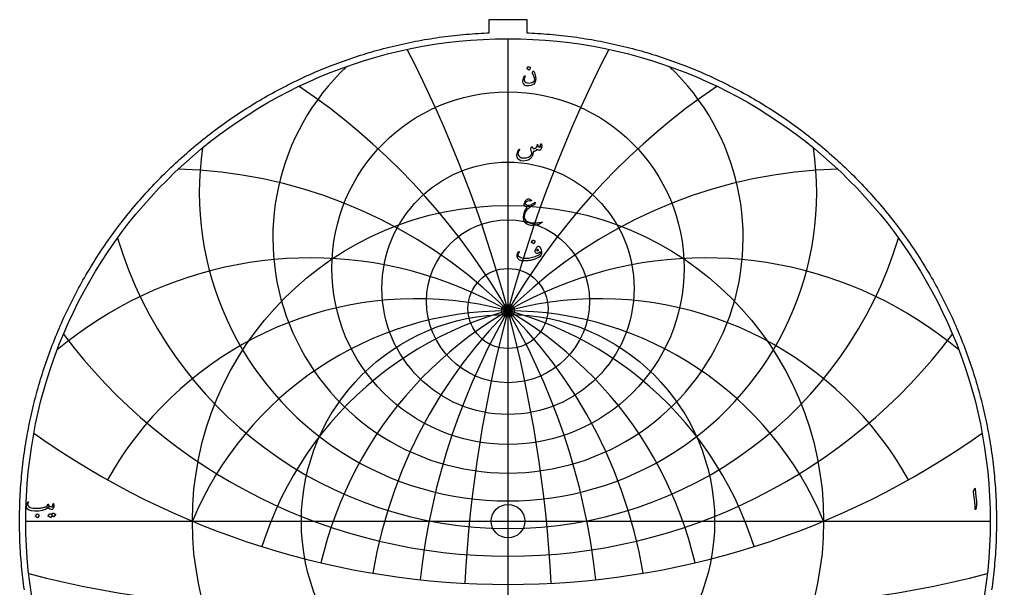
# Model space of a CAD drawing. Header units: millimetres. Extents: x -40.9 to 40.9, y -40.9 to 41.9.
# Drawn here: x -40.9 to 40.9, y -5.6 to 41.9 of the extents above; entities that cross this region are included whole.
import ezdxf

# ---------------------------------------------------------------- set-up
doc = ezdxf.new("R2010")
doc.units = ezdxf.units.MM
for name, color, linetype in [('CUT_INNER', 6, 'Continuous'), ('CUT_OUTER', 1, 'Continuous'), ('ENGRAVE', 7, 'Continuous'), ('ENGRAVE_FINE', 8, 'Continuous'), ('TEXT', 5, 'Continuous')]:
    doc.layers.add(name, color=color, linetype=linetype)

msp = doc.modelspace()

# ---------------------------------------------------------------- linework, layer by layer
at = {"layer": 'CUT_INNER'}
msp.add_circle((0, 0), 1.4, dxfattribs=at)
at = {"layer": 'CUT_OUTER'}
msp.add_lwpolyline([(-40.4439, -5.7459), (-40.4784, -5.4976), (-40.5113, -5.2491), (-40.5428, -5.0005), (-40.5727, -4.7516), (-40.6011, -4.5026), (-40.628, -4.2534), (-40.6533, -4.004), (-40.6771, -3.7545), (-40.6994, -3.5048), (-40.7201, -3.255), (-40.7393, -3.0051), (-40.757, -2.7551), (-40.7731, -2.505), (-40.7877, -2.2547), (-40.8008, -2.0044), (-40.8123, -1.754), (-40.8223, -1.5036), (-40.8308, -1.2531), (-40.8377, -1.0025), (-40.8431, -0.7519), (-40.8469, -0.5013), (-40.8492, -0.2507), (-40.85, 0), (-40.8492, 0.2507), (-40.8469, 0.5013), (-40.8431, 0.7519), (-40.8377, 1.0025), (-40.8308, 1.2531), (-40.8223, 1.5036), (-40.8123, 1.754), (-40.8008, 2.0044), (-40.7877, 2.2547), (-40.7731, 2.505), (-40.757, 2.7551), (-40.7393, 3.0051), (-40.7201, 3.255), (-40.6994, 3.5048), (-40.6771, 3.7545), (-40.6533, 4.004), (-40.628, 4.2534), (-40.6011, 4.5026), (-40.5727, 4.7516), (-40.5428, 5.0005), (-40.5113, 5.2491), (-40.4784, 5.4976), (-40.4439, 5.7459), (-40.4079, 5.9939), (-40.3703, 6.2418), (-40.3313, 6.4894), (-40.2907, 6.7367), (-40.2486, 6.9838), (-40.205, 7.2306), (-40.1599, 7.4772), (-40.1132, 7.7235), (-40.0651, 7.9694), (-40.0154, 8.2151), (-39.9643, 8.4605), (-39.9116, 8.7056), (-39.8574, 8.9503), (-39.8018, 9.1947), (-39.7446, 9.4387), (-39.6859, 9.6824), (-39.6258, 9.9257), (-39.5641, 10.1687), (-39.501, 10.4113), (-39.4364, 10.6534), (-39.3703, 10.8952), (-39.3027, 11.1366), (-39.2336, 11.3775), (-39.163, 11.618), (-39.091, 11.8581), (-39.0175, 12.0978), (-38.9426, 12.3369), (-38.8661, 12.5757), (-38.7882, 12.8139), (-38.7089, 13.0517), (-38.6281, 13.2889), (-38.5458, 13.5257), (-38.4621, 13.762), (-38.3769, 13.9977), (-38.2903, 14.2329), (-38.2022, 14.4676), (-38.1128, 14.7017), (-38.0218, 14.9353), (-37.9295, 15.1683), (-37.8357, 15.4008), (-37.7405, 15.6326), (-37.6438, 15.8639), (-37.5458, 16.0946), (-37.4463, 16.3246), (-37.3455, 16.5541), (-37.2432, 16.7829), (-37.1395, 17.0111), (-37.0344, 17.2387), (-36.928, 17.4656), (-36.8201, 17.6919), (-36.7109, 17.9175), (-36.6002, 18.1424), (-36.4882, 18.3666), (-36.3748, 18.5902), (-36.2601, 18.813), (-36.144, 19.0351), (-36.0265, 19.2566), (-35.9076, 19.4772), (-35.7875, 19.6972), (-35.6659, 19.9164), (-35.5431, 20.1349), (-35.4188, 20.3526), (-35.2933, 20.5695), (-35.1664, 20.7857), (-35.0382, 21.0011), (-34.9087, 21.2157), (-34.7779, 21.4295), (-34.6457, 21.6425), (-34.5123, 21.8547), (-34.3775, 22.066), (-34.2415, 22.2765), (-34.1041, 22.4862), (-33.9655, 22.695), (-33.8256, 22.903), (-33.6845, 23.1101), (-33.542, 23.3164), (-33.3983, 23.5218), (-33.2534, 23.7263), (-33.1072, 23.9298), (-32.9597, 24.1325), (-32.811, 24.3343), (-32.6611, 24.5352), (-32.5099, 24.7351), (-32.3576, 24.9341), (-32.204, 25.1322), (-32.0491, 25.3293), (-31.8931, 25.5255), (-31.7359, 25.7207), (-31.5775, 25.915), (-31.4179, 26.1082), (-31.2571, 26.3005), (-31.0951, 26.4918), (-30.932, 26.6821), (-30.7677, 26.8714), (-30.6022, 27.0597), (-30.4356, 27.2469), (-30.2679, 27.4332), (-30.099, 27.6184), (-29.9289, 27.8026), (-29.7578, 27.9857), (-29.5855, 28.1677), (-29.4121, 28.3487), (-29.2376, 28.5287), (-29.062, 28.7075), (-28.8853, 28.8853), (-28.7075, 29.062), (-28.5287, 29.2376), (-28.3487, 29.4121), (-28.1677, 29.5855), (-27.9857, 29.7578), (-27.8026, 29.9289), (-27.6184, 30.099), (-27.4332, 30.2679), (-27.2469, 30.4356), (-27.0597, 30.6022), (-26.8714, 30.7677), (-26.6821, 30.932), (-26.4918, 31.0951), (-26.3005, 31.2571), (-26.1082, 31.4179), (-25.915, 31.5775), (-25.7207, 31.7359), (-25.5255, 31.8931), (-25.3293, 32.0491), (-25.1322, 32.204), (-24.9341, 32.3576), (-24.7351, 32.5099), (-24.5352, 32.6611), (-24.3343, 32.811), (-24.1325, 32.9597), (-23.9298, 33.1072), (-23.7263, 33.2534), (-23.5218, 33.3983), (-23.3164, 33.542), (-23.1101, 33.6845), (-22.903, 33.8256), (-22.695, 33.9655), (-22.4862, 34.1041), (-22.2765, 34.2415), (-22.066, 34.3775), (-21.8547, 34.5123), (-21.6425, 34.6457), (-21.4295, 34.7779), (-21.2157, 34.9087), (-21.0011, 35.0382), (-20.7857, 35.1664), (-20.5695, 35.2933), (-20.3526, 35.4188), (-20.1349, 35.5431), (-19.9164, 35.6659), (-19.6972, 35.7875), (-19.4772, 35.9076), (-19.2566, 36.0265), (-19.0351, 36.144), (-18.813, 36.2601), (-18.5902, 36.3748), (-18.3666, 36.4882), (-18.1424, 36.6002), (-17.9175, 36.7109), (-17.6919, 36.8201), (-17.4656, 36.928), (-17.2387, 37.0344), (-17.0111, 37.1395), (-16.7829, 37.2432), (-16.5541, 37.3455), (-16.3246, 37.4463), (-16.0946, 37.5458), (-15.8639, 37.6438), (-15.6326, 37.7405), (-15.4008, 37.8357), (-15.1683, 37.9295), (-14.9353, 38.0218), (-14.7017, 38.1128), (-14.4676, 38.2022), (-14.2329, 38.2903), (-13.9977, 38.3769), (-13.762, 38.4621), (-13.5257, 38.5458), (-13.2889, 38.6281), (-13.0517, 38.7089), (-12.8139, 38.7882), (-12.5757, 38.8661), (-12.3369, 38.9426), (-12.0978, 39.0175), (-11.8581, 39.091), (-11.618, 39.163), (-11.3775, 39.2336), (-11.1366, 39.3027), (-10.8952, 39.3703), (-10.6534, 39.4364), (-10.4113, 39.501), (-10.1687, 39.5641), (-9.9257, 39.6258), (-9.6824, 39.6859), (-9.4387, 39.7446), (-9.1947, 39.8018), (-8.9503, 39.8574), (-8.7056, 39.9116), (-8.4605, 39.9643), (-8.2151, 40.0154), (-7.9694, 40.0651), (-7.7235, 40.1132), (-7.4772, 40.1599), (-7.2306, 40.205), (-6.9838, 40.2486), (-6.7367, 40.2907), (-6.4894, 40.3313), (-6.2418, 40.3703), (-5.9939, 40.4079), (-5.7459, 40.4439), (-5.4976, 40.4784), (-5.2491, 40.5113), (-5.0005, 40.5428), (-4.7516, 40.5727), (-4.5026, 40.6011), (-4.2534, 40.628), (-4.004, 40.6533), (-3.7545, 40.6771), (-3.5048, 40.6994), (-3.255, 40.7201), (-3.0051, 40.7393), (-2.7551, 40.757), (-2.505, 40.7731), (-2.2547, 40.7877), (-2.0044, 40.8008), (-1.754, 40.8123), (-1.575, 40.8195), (-1.575, 41.93), (1.575, 41.93), (1.575, 40.8195), (1.754, 40.8123), (2.0044, 40.8008), (2.2547, 40.7877), (2.505, 40.7731), (2.7551, 40.757), (3.0051, 40.7393), (3.255, 40.7201), (3.5048, 40.6994), (3.7545, 40.6771), (4.004, 40.6533), (4.2534, 40.628), (4.5026, 40.6011), (4.7516, 40.5727), (5.0005, 40.5428), (5.2491, 40.5113), (5.4976, 40.4784), (5.7459, 40.4439), (5.9939, 40.4079), (6.2418, 40.3703), (6.4894, 40.3313), (6.7367, 40.2907), (6.9838, 40.2486), (7.2306, 40.205), (7.4772, 40.1599), (7.7235, 40.1132), (7.9694, 40.0651), (8.2151, 40.0154), (8.4605, 39.9643), (8.7056, 39.9116), (8.9503, 39.8574), (9.1947, 39.8018), (9.4387, 39.7446), (9.6824, 39.6859), (9.9257, 39.6258), (10.1687, 39.5641), (10.4113, 39.501), (10.6534, 39.4364), (10.8952, 39.3703), (11.1366, 39.3027), (11.3775, 39.2336), (11.618, 39.163), (11.8581, 39.091), (12.0978, 39.0175), (12.3369, 38.9426), (12.5757, 38.8661), (12.8139, 38.7882), (13.0517, 38.7089), (13.2889, 38.6281), (13.5257, 38.5458), (13.762, 38.4621), (13.9977, 38.3769), (14.2329, 38.2903), (14.4676, 38.2022), (14.7017, 38.1128), (14.9353, 38.0218), (15.1683, 37.9295), (15.4008, 37.8357), (15.6326, 37.7405), (15.8639, 37.6438), (16.0946, 37.5458), (16.3246, 37.4463), (16.5541, 37.3455), (16.7829, 37.2432), (17.0111, 37.1395), (17.2387, 37.0344), (17.4656, 36.928), (17.6919, 36.8201), (17.9175, 36.7109), (18.1424, 36.6002), (18.3666, 36.4882), (18.5902, 36.3748), (18.813, 36.2601), (19.0351, 36.144), (19.2566, 36.0265), (19.4772, 35.9076), (19.6972, 35.7875), (19.9164, 35.6659), (20.1349, 35.5431), (20.3526, 35.4188), (20.5695, 35.2933), (20.7857, 35.1664), (21.0011, 35.0382), (21.2157, 34.9087), (21.4295, 34.7779), (21.6425, 34.6457), (21.8547, 34.5123), (22.066, 34.3775), (22.2765, 34.2415), (22.4862, 34.1041), (22.695, 33.9655), (22.903, 33.8256), (23.1101, 33.6845), (23.3164, 33.542), (23.5218, 33.3983), (23.7263, 33.2534), (23.9298, 33.1072), (24.1325, 32.9597), (24.3343, 32.811), (24.5352, 32.6611), (24.7351, 32.5099), (24.9341, 32.3576), (25.1322, 32.204), (25.3293, 32.0491), (25.5255, 31.8931), (25.7207, 31.7359), (25.915, 31.5775), (26.1082, 31.4179), (26.3005, 31.2571), (26.4918, 31.0951), (26.6821, 30.932), (26.8714, 30.7677), (27.0597, 30.6022), (27.2469, 30.4356), (27.4332, 30.2679), (27.6184, 30.099), (27.8026, 29.9289), (27.9857, 29.7578), (28.1677, 29.5855), (28.3487, 29.4121), (28.5287, 29.2376), (28.7075, 29.062), (28.8853, 28.8853), (29.062, 28.7075), (29.2376, 28.5287), (29.4121, 28.3487), (29.5855, 28.1677), (29.7578, 27.9857), (29.9289, 27.8026), (30.099, 27.6184), (30.2679, 27.4332), (30.4356, 27.2469), (30.6022, 27.0597), (30.7677, 26.8714), (30.932, 26.6821), (31.0951, 26.4918), (31.2571, 26.3005), (31.4179, 26.1082), (31.5775, 25.915), (31.7359, 25.7207), (31.8931, 25.5255), (32.0491, 25.3293), (32.204, 25.1322), (32.3576, 24.9341), (32.5099, 24.7351), (32.6611, 24.5352), (32.811, 24.3343), (32.9597, 24.1325), (33.1072, 23.9298), (33.2534, 23.7263), (33.3983, 23.5218), (33.542, 23.3164), (33.6845, 23.1101), (33.8256, 22.903), (33.9655, 22.695), (34.1041, 22.4862), (34.2415, 22.2765), (34.3775, 22.066), (34.5123, 21.8547), (34.6457, 21.6425), (34.7779, 21.4295), (34.9087, 21.2157), (35.0382, 21.0011), (35.1664, 20.7857), (35.2933, 20.5695), (35.4188, 20.3526), (35.5431, 20.1349), (35.6659, 19.9164), (35.7875, 19.6972), (35.9076, 19.4772), (36.0265, 19.2566), (36.144, 19.0351), (36.2601, 18.813), (36.3748, 18.5902), (36.4882, 18.3666), (36.6002, 18.1424), (36.7109, 17.9175), (36.8201, 17.6919), (36.928, 17.4656), (37.0344, 17.2387), (37.1395, 17.0111), (37.2432, 16.7829), (37.3455, 16.5541), (37.4463, 16.3246), (37.5458, 16.0946), (37.6438, 15.8639), (37.7405, 15.6326), (37.8357, 15.4008), (37.9295, 15.1683), (38.0218, 14.9353), (38.1128, 14.7017), (38.2022, 14.4676), (38.2903, 14.2329), (38.3769, 13.9977), (38.4621, 13.762), (38.5458, 13.5257), (38.6281, 13.2889), (38.7089, 13.0517), (38.7882, 12.8139), (38.8661, 12.5757), (38.9426, 12.3369), (39.0175, 12.0978), (39.091, 11.8581), (39.163, 11.618), (39.2336, 11.3775), (39.3027, 11.1366), (39.3703, 10.8952), (39.4364, 10.6534), (39.501, 10.4113), (39.5641, 10.1687), (39.6258, 9.9257), (39.6859, 9.6824), (39.7446, 9.4387), (39.8018, 9.1947), (39.8574, 8.9503), (39.9116, 8.7056), (39.9643, 8.4605), (40.0154, 8.2151), (40.0651, 7.9694), (40.1132, 7.7235), (40.1599, 7.4772), (40.205, 7.2306), (40.2486, 6.9838), (40.2907, 6.7367), (40.3313, 6.4894), (40.3703, 6.2418), (40.4079, 5.9939), (40.4439, 5.7459), (40.4784, 5.4976), (40.5113, 5.2491), (40.5428, 5.0005), (40.5727, 4.7516), (40.6011, 4.5026), (40.628, 4.2534), (40.6533, 4.004), (40.6771, 3.7545), (40.6994, 3.5048), (40.7201, 3.255), (40.7393, 3.0051), (40.757, 2.7551), (40.7731, 2.505), (40.7877, 2.2547), (40.8008, 2.0044), (40.8123, 1.754), (40.8223, 1.5036), (40.8308, 1.2531), (40.8377, 1.0025), (40.8431, 0.7519), (40.8469, 0.5013), (40.8492, 0.2507), (40.85, 0), (40.8492, -0.2507), (40.8469, -0.5013), (40.8431, -0.7519), (40.8377, -1.0025), (40.8308, -1.2531), (40.8223, -1.5036), (40.8123, -1.754), (40.8008, -2.0044), (40.7877, -2.2547), (40.7731, -2.505), (40.757, -2.7551), (40.7393, -3.0051), (40.7201, -3.255), (40.6994, -3.5048), (40.6771, -3.7545), (40.6533, -4.004), (40.628, -4.2534), (40.6011, -4.5026), (40.5727, -4.7516), (40.5428, -5.0005), (40.5113, -5.2491), (40.4784, -5.4976), (40.4439, -5.7459)], dxfattribs=at)
at = {"layer": 'ENGRAVE'}
for points in [[(0, -40.325), (0, 40.325)], [(-40.325, 0), (40.325, 0)]]:
    msp.add_lwpolyline(points, dxfattribs=at)
for centre, radius in [((0, 0), 40.325), ((0, 21.1545), 14.736), ((0, 19.4643), 10.5468), ((0, 0), 26.3963), ((0, 18.3822), 6.8133), ((0, 17.7769), 3.3453), ((0, 17.582), 0.54), ((0, 0), 17.2788)]:
    msp.add_circle(centre, radius, dxfattribs=at)
for centre, radius, start, end in [((0, 23.6905), 19.667, 133.308274, 46.691726), ((0, 27.5112), 25.8196, 171.801476, 8.198524), ((0, 33.4862), 34.1006, 196.747137, 343.252863), ((0, -11.0238), 28.6058, 22.666667, 157.333333), ((0, -11.0238), 28.6058, 22.666667, 157.333333), ((0, 43.572), 46.5018, 216.93035, 323.06965), ((0, 63.2057), 68.4962, 234.630118, 305.369882), ((-19.597, 73.1369), 80.1861, 255.195978, 272.703358), ((19.597, 73.1369), 80.1861, 267.296642, 284.804022)]:
    msp.add_arc(centre, radius, start, end, dxfattribs=at)
at = {"layer": 'ENGRAVE_FINE'}
for centre, radius, start, end in [((-106.7581, -11.0238), 110.5242, 3.02296, 27.164204), ((-106.7581, -11.0238), 110.5242, 3.02296, 27.164204), ((106.7581, -11.0238), 110.5242, 152.835796, 176.97704), ((106.7581, -11.0238), 110.5242, 152.835796, 176.97704), ((-49.5466, -11.0238), 57.2115, 6.14808, 55.892342), ((-49.5466, -11.0238), 57.2115, 6.14808, 55.892342), ((49.5466, -11.0238), 57.2115, 124.107658, 173.85192), ((49.5466, -11.0238), 57.2115, 124.107658, 173.85192), ((-28.6058, -11.0238), 40.4546, 9.491473, 88.548033), ((-28.6058, -11.0238), 40.4546, 9.491473, 88.548033), ((28.6058, -11.0238), 40.4546, 91.451967, 170.508527), ((28.6058, -11.0238), 40.4546, 91.451967, 170.508527), ((-16.5155, -11.0238), 33.0311, 13.201285, 129.882553), ((-16.5155, -11.0238), 33.0311, 13.201285, 129.882553), ((16.5155, -11.0238), 33.0311, 50.117447, 166.798715), ((16.5155, -11.0238), 33.0311, 50.117447, 166.798715), ((-7.6649, -11.0238), 29.6149, 17.48619, 150.722944), ((-7.6649, -11.0238), 29.6149, 17.48619, 150.722944), ((7.6649, -11.0238), 29.6149, 29.277056, 162.51381), ((7.6649, -11.0238), 29.6149, 29.277056, 162.51381)]:
    msp.add_arc(centre, radius, start, end, dxfattribs=at)
at = {"layer": 'TEXT'}
for points in [[(2.1461, 37.6357), (2.1661, 37.5953), (2.1856, 37.5531), (2.2044, 37.5091), (2.2227, 37.4633), (2.2401, 37.4154), (2.2562, 37.3651), (2.2712, 37.3124), (2.285, 37.2573), (2.2968, 37.2024), (2.3059, 37.148), (2.3124, 37.094), (2.3161, 37.0405), (2.3172, 36.9873), (2.3155, 36.9342), (2.3112, 36.8813), (2.3041, 36.8286), (2.2925, 36.7732), (2.2766, 36.722), (2.2565, 36.675), (2.2323, 36.6322), (2.1498, 36.5347), (2.0413, 36.4603), (1.9067, 36.409), (1.7461, 36.3807), (1.6299, 36.3778), (1.5281, 36.3932), (1.4407, 36.4269), (1.3676, 36.4789), (1.3127, 36.5456), (1.2748, 36.6238), (1.254, 36.7133), (1.2503, 36.8142), (1.2639, 36.9211), (1.2928, 37.0238), (1.3369, 37.1223), (1.3964, 37.2166), (1.4058, 37.2273), (1.4149, 37.2333), (1.4238, 37.2345), (1.4323, 37.2309), (1.4402, 37.2235), (1.4425, 37.213), (1.439, 37.1995), (1.4299, 37.183), (1.3706, 37.0643), (1.3413, 36.9573), (1.3419, 36.8619), (1.3724, 36.7783), (1.4283, 36.7112), (1.5072, 36.6633), (1.6091, 36.6345), (1.7341, 36.625), (1.8851, 36.6398), (2.0197, 36.6795), (2.1378, 36.744), (2.2395, 36.8333), (2.2416, 36.8365), (2.2431, 36.8411), (2.244, 36.8473), (2.2443, 36.8549), (2.2408, 36.9149), (2.2281, 36.9848), (2.2061, 37.0646), (2.1748, 37.1543), (2.1571, 37.1994), (2.1401, 37.2414), (2.1236, 37.2803), (2.1077, 37.316), (2.0923, 37.3484), (2.0772, 37.3773), (2.0624, 37.4029), (2.0479, 37.425), (2.041, 37.4365), (2.0371, 37.4471), (2.0362, 37.4568), (2.0383, 37.4657), (2.1101, 37.6429), (2.1169, 37.6532), (2.1251, 37.6555), (2.1348, 37.6496), (2.1461, 37.6357)], [(1.703, 37.995), (1.706, 37.998), (1.7101, 37.9998), (1.7155, 38.0004), (1.7221, 37.9998), (1.7687, 37.9809), (1.8125, 37.9579), (1.8537, 37.9306), (1.8922, 37.8992), (1.8959, 37.8944), (1.8976, 37.8896), (1.8971, 37.8848), (1.8946, 37.88), (1.782, 37.698), (1.7778, 37.6937), (1.7724, 37.6926), (1.7658, 37.6949), (1.758, 37.7004), (1.7513, 37.7052), (1.7407, 37.7124), (1.7262, 37.722), (1.7077, 37.7339), (1.6851, 37.7483), (1.6581, 37.7651), (1.6265, 37.7842), (1.5904, 37.8058), (1.5856, 37.8094), (1.5832, 37.813), (1.5832, 37.8166), (1.5856, 37.8202)], [(2.7329, 31.524), (2.7371, 31.5345), (2.7425, 31.542), (2.749, 31.5465), (2.7568, 31.548), (2.7669, 31.5468), (2.7754, 31.5432), (2.7824, 31.5372), (2.788, 31.5288), (2.8016, 31.4989), (2.8113, 31.4617), (2.8172, 31.4174), (2.8191, 31.3659), (2.8139, 31.2818), (2.7981, 31.2019), (2.772, 31.1261), (2.7353, 31.0546), (2.7227, 31.0373), (2.7089, 31.024), (2.694, 31.0146), (2.6778, 31.0091), (2.6193, 31.0053), (2.5562, 31.0156), (2.4887, 31.04), (2.4167, 31.0785), (2.3561, 30.9954), (2.2844, 30.9402), (2.2016, 30.9128), (2.1077, 30.9132), (2.1047, 30.8627), (2.1003, 30.8141), (2.0945, 30.7675), (2.0874, 30.7228), (2.0789, 30.6798), (2.0691, 30.6381), (2.058, 30.5978), (2.0455, 30.5588), (2.0164, 30.4884), (1.9772, 30.4234), (1.9278, 30.3639), (1.8682, 30.3097), (1.7289, 30.2169), (1.5814, 30.1516), (1.4259, 30.1139), (1.2622, 30.1037), (1.078, 30.1287), (0.9323, 30.1941), (0.8253, 30.2999), (0.7569, 30.4462), (0.7476, 30.4989), (0.7461, 30.5612), (0.7524, 30.633), (0.7665, 30.7144), (0.7891, 30.8037), (0.8209, 30.8965), (0.8621, 30.9929), (0.9126, 31.0929), (0.9166, 31.0992), (0.9215, 31.1037), (0.9274, 31.1064), (0.9341, 31.1073), (0.9408, 31.1067), (0.9467, 31.1049), (0.9516, 31.1019), (0.9557, 31.0977), (0.9584, 31.0915), (0.9593, 31.0851), (0.9584, 31.0784), (0.9557, 31.0713), (0.8916, 30.9382), (0.8503, 30.8288), (0.8317, 30.743), (0.8359, 30.6809), (0.8964, 30.5439), (0.9916, 30.4444), (1.1215, 30.3823), (1.2862, 30.3576), (1.5164, 30.3722), (1.7113, 30.4306), (1.8709, 30.5327), (1.9952, 30.6785), (1.9947, 30.7746), (1.979, 30.8761), (1.948, 30.983), (1.9018, 31.0953), (1.8959, 31.1067), (1.8928, 31.1168), (1.8923, 31.1258), (1.8946, 31.1336), (1.9074, 31.1603), (1.9197, 31.1854), (1.9314, 31.2088), (1.9425, 31.2306), (1.953, 31.2504), (1.9628, 31.268), (1.9721, 31.2834), (1.9808, 31.2965), (1.9857, 31.302), (1.991, 31.3043), (1.9965, 31.3032), (2.0024, 31.2989), (2.0053, 31.2956), (2.0095, 31.2905), (2.0149, 31.2836), (2.0215, 31.2749), (2.029, 31.2644), (2.0371, 31.2522), (2.0458, 31.2381), (2.055, 31.2222), (2.0739, 31.1917), (2.0898, 31.1695), (2.1027, 31.1558), (2.1125, 31.1504), (2.1748, 31.1451), (2.2371, 31.1558), (2.2994, 31.1823), (2.3616, 31.2246), (2.3842, 31.2528), (2.4065, 31.2989), (2.4285, 31.3629), (2.4503, 31.445), (2.4523, 31.4528), (2.4562, 31.4593), (2.4619, 31.4647), (2.4694, 31.4689), (2.4764, 31.4716), (2.4832, 31.4725), (2.4896, 31.4716), (2.4958, 31.4689), (2.5049, 31.454), (2.5083, 31.4258), (2.5061, 31.3845), (2.4982, 31.33), (2.5465, 31.3004), (2.5982, 31.2809), (2.6531, 31.2716), (2.7113, 31.2725), (2.7106, 31.29), (2.7083, 31.3043), (2.7046, 31.3152), (2.6993, 31.3228), (2.6934, 31.33), (2.6898, 31.3372), (2.6886, 31.3444), (2.6898, 31.3516)], [(1.6551, 26.9384), (1.6926, 26.9486), (1.7335, 26.948), (1.7777, 26.9366), (1.8251, 26.9144), (1.8493, 26.9), (1.8715, 26.8854), (1.8918, 26.8706), (1.9101, 26.8558), (1.9265, 26.8409), (1.941, 26.8261), (1.9535, 26.8115), (1.964, 26.7971), (1.9711, 26.783), (1.9682, 26.7743), (1.9555, 26.771), (1.9329, 26.7731), (1.7896, 26.7827), (1.6569, 26.7516), (1.5345, 26.6797), (1.4227, 26.5671), (1.4196, 26.5598), (1.4197, 26.5522), (1.4232, 26.5442), (1.4299, 26.536), (1.5173, 26.4704), (1.6119, 26.427), (1.7137, 26.4058), (1.8227, 26.4067), (1.8423, 26.4106), (1.8676, 26.4198), (1.8986, 26.4345), (1.9353, 26.4546), (2.0021, 26.4953), (2.061, 26.5312), (2.1122, 26.5623), (2.1556, 26.5887), (2.1913, 26.6102), (2.2191, 26.627), (2.2392, 26.639), (2.2515, 26.6462), (2.269, 26.6517), (2.2784, 26.6468), (2.2797, 26.6314), (2.273, 26.6055), (2.2471, 26.5375), (2.2245, 26.4869), (2.2052, 26.4537), (2.1892, 26.4378), (2.1399, 26.4144), (2.0877, 26.3872), (2.0327, 26.3563), (1.9748, 26.3216), (1.9141, 26.2832), (1.8506, 26.2411), (1.7842, 26.1952), (1.7149, 26.1456), (1.576, 26.0224), (1.4706, 25.8779), (1.3988, 25.7122), (1.3605, 25.5252), (1.3587, 25.4234), (1.3748, 25.3288), (1.409, 25.2414), (1.461, 25.1612), (1.5911, 25.0537), (1.7826, 24.9803), (2.0354, 24.9411), (2.3497, 24.936), (2.3982, 24.939), (2.4505, 24.9432), (2.5066, 24.9486), (2.5664, 24.9552), (2.6298, 24.9631), (2.6967, 24.9726), (2.7669, 24.9835), (2.8407, 24.9959), (2.8534, 24.9973), (2.8628, 24.9965), (2.869, 24.9937), (2.8718, 24.9887), (2.86, 24.9645), (2.8125, 24.9276), (2.7294, 24.8782), (2.6107, 24.8163), (2.5386, 24.7823), (2.4754, 24.757), (2.4212, 24.7404), (2.376, 24.7324), (2.2077, 24.7199), (2.055, 24.7181), (1.9179, 24.7271), (1.7964, 24.7468), (1.567, 24.8323), (1.406, 24.969), (1.3131, 25.1568), (1.2886, 25.3959), (1.3158, 25.6469), (1.3784, 25.8683), (1.4763, 26.0601), (1.6095, 26.2222), (1.523, 26.2609), (1.4527, 26.3001), (1.3985, 26.3399), (1.3605, 26.3803), (1.3501, 26.3966), (1.3431, 26.4144), (1.3393, 26.4338), (1.3389, 26.4546), (1.3471, 26.5105), (1.3599, 26.5635), (1.3771, 26.6135), (1.3988, 26.6605), (1.4561, 26.7552), (1.5179, 26.833), (1.5842, 26.8941), (1.6551, 26.9384)], [(2.5113, 22.9729), (2.5591, 22.9763), (2.6065, 22.9579), (2.6537, 22.9177), (2.7005, 22.8555), (2.7423, 22.7747), (2.7742, 22.6783), (2.7962, 22.5663), (2.8083, 22.4388), (2.8097, 22.3925), (2.8065, 22.3496), (2.7989, 22.3099), (2.7868, 22.2735), (2.744, 22.2009), (2.6802, 22.1316), (2.5955, 22.0656), (2.4898, 22.0029), (2.4301, 21.9737), (2.3685, 21.9463), (2.305, 21.9204), (2.2395, 21.8963), (2.1719, 21.8737), (2.1021, 21.8529), (2.03, 21.8336), (1.9556, 21.816), (1.881, 21.8002), (1.808, 21.7864), (1.7367, 21.7745), (1.667, 21.7645), (1.5988, 21.7567), (1.532, 21.7511), (1.4665, 21.7477), (1.4024, 21.7466), (1.1349, 21.7683), (0.9383, 21.8382), (0.8127, 21.9563), (0.7581, 22.1226), (0.7564, 22.1612), (0.7587, 22.2052), (0.7648, 22.2546), (0.7748, 22.3094), (0.7912, 22.3696), (0.8138, 22.428), (0.8426, 22.4846), (0.8778, 22.5394), (0.8831, 22.5457), (0.8892, 22.5502), (0.8962, 22.5528), (0.9042, 22.5537), (0.9118, 22.5527), (0.9179, 22.5496), (0.9226, 22.5443), (0.9257, 22.537), (0.9272, 22.5289), (0.9269, 22.5214), (0.9248, 22.5145), (0.9209, 22.5082), (0.8563, 22.381), (0.8347, 22.2723), (0.8563, 22.1822), (0.9209, 22.1106), (1.0636, 22.0361), (1.2425, 21.9921), (1.4576, 21.9786), (1.7089, 21.9957), (1.8192, 22.0115), (1.9296, 22.0328), (2.0402, 22.0594), (2.1509, 22.0915), (2.2616, 22.1289), (2.3721, 22.1717), (2.4825, 22.2199), (2.5928, 22.2735), (2.6514, 22.3072), (2.6958, 22.3436), (2.7257, 22.3826), (2.7413, 22.4244), (2.7329, 22.4531), (2.7197, 22.4795), (2.7017, 22.5034), (2.679, 22.525), (2.6763, 22.5261), (2.673, 22.5244), (2.6691, 22.5201), (2.6646, 22.513), (2.6302, 22.4576), (2.5916, 22.416), (2.5488, 22.3882), (2.5017, 22.3741), (2.4158, 22.3729), (2.3497, 22.3981), (2.3032, 22.4496), (2.2766, 22.5274), (2.277, 22.5961), (2.3, 22.6801), (2.3453, 22.7793), (2.4131, 22.8939), (2.4345, 22.9222), (2.458, 22.9448), (2.4836, 22.9617), (2.5113, 22.9729)], [(2.0874, 23.4855), (2.0904, 23.4885), (2.0946, 23.4903), (2.1, 23.4909), (2.1065, 23.4903), (2.1531, 23.4714), (2.197, 23.4483), (2.2381, 23.4211), (2.2766, 23.3897), (2.2803, 23.3849), (2.282, 23.3801), (2.2815, 23.3753), (2.279, 23.3705), (2.1664, 23.1885), (2.1622, 23.1841), (2.1568, 23.1831), (2.1503, 23.1853), (2.1425, 23.1909), (2.1357, 23.1956), (2.1251, 23.2028), (2.1106, 23.2124), (2.0922, 23.2244), (2.0696, 23.2388), (2.0425, 23.2555), (2.0109, 23.2747), (1.9748, 23.2962), (1.97, 23.2998), (1.9676, 23.3034), (1.9676, 23.307), (1.97, 23.3106)], [(2.5377, 22.6352), (2.5465, 22.646), (2.5491, 22.6567), (2.5453, 22.6675), (2.5353, 22.6783), (2.4946, 22.7043), (2.4586, 22.7106), (2.4275, 22.6972), (2.4011, 22.6639), (2.3977, 22.6537), (2.397, 22.6448), (2.3989, 22.637), (2.4035, 22.6304), (2.4371, 22.6091), (2.4706, 22.6028), (2.5041, 22.6115), (2.5377, 22.6352)], [(39.0077, 2.6886), (39.0321, 2.7358), (39.0517, 2.7524), (39.0666, 2.7384), (39.0766, 2.6937), (39.1354, 2.0677), (39.1704, 1.6835), (39.1782, 1.3766), (39.1589, 1.147), (39.1124, 0.9947), (39.104, 0.9822), (39.0964, 0.9755), (39.0899, 0.9746), (39.0843, 0.9794), (39.0798, 0.9869), (39.0766, 0.9966), (39.0747, 1.0086), (39.0741, 1.0228), (39.0741, 1.1335), (39.069, 1.2508), (39.0588, 1.3749), (39.0434, 1.5057), (39.0401, 1.5398), (39.03, 1.6321), (39.0133, 1.7825), (38.9898, 1.9911), (38.9336, 2.4535), (38.9323, 2.4781), (38.9336, 2.5008), (38.9374, 2.5215), (38.9438, 2.5404)], [(-38.4328, 1.314), (-38.4304, 1.3128), (-38.428, 1.3115), (-38.4259, 1.3102), (-38.4239, 1.3089), (-38.4219, 1.3075), (-38.4197, 1.3057), (-38.4174, 1.3037), (-38.4149, 1.3013), (-38.3943, 1.277), (-38.3862, 1.2425), (-38.3905, 1.1978), (-38.4073, 1.1429), (-38.4228, 1.1095), (-38.4386, 1.0886), (-38.4547, 1.0801), (-38.4712, 1.0841), (-38.4795, 1.0881), (-38.4865, 1.0899), (-38.4922, 1.0894), (-38.4967, 1.0867), (-38.7062, 0.972), (-38.9566, 0.8912), (-39.2478, 0.8443), (-39.58, 0.8312), (-39.8485, 0.8542), (-40.0513, 0.9155), (-40.1883, 1.0151), (-40.2595, 1.1531), (-40.2706, 1.2182), (-40.273, 1.2834), (-40.2667, 1.3485), (-40.2519, 1.4137), (-40.2316, 1.4713), (-40.2065, 1.5242), (-40.1767, 1.5722), (-40.142, 1.6155), (-40.1355, 1.6209), (-40.1286, 1.6245), (-40.1214, 1.6261), (-40.1139, 1.6257), (-40.1069, 1.6227), (-40.1011, 1.6187), (-40.0967, 1.6138), (-40.0935, 1.6079), (-40.092, 1.6021), (-40.0928, 1.5951), (-40.0959, 1.5868), (-40.1011, 1.5772), (-40.1382, 1.5229), (-40.1625, 1.4699), (-40.174, 1.4182), (-40.1727, 1.3677), (-40.112, 1.2412), (-39.9708, 1.1505), (-39.7492, 1.0956), (-39.4471, 1.0764), (-39.3641, 1.0777), (-39.2814, 1.0816), (-39.1987, 1.0879), (-39.1162, 1.0969), (-39.0344, 1.1084), (-38.9537, 1.1224), (-38.8741, 1.139), (-38.7956, 1.1582), (-38.7195, 1.1799), (-38.657, 1.2016), (-38.6083, 1.2234), (-38.5733, 1.2451), (-38.5599, 1.2566), (-38.5475, 1.2706), (-38.5362, 1.2872), (-38.5261, 1.3064), (-38.5166, 1.3278), (-38.5072, 1.3511), (-38.4981, 1.3763), (-38.489, 1.4035), (-38.4855, 1.4118), (-38.4801, 1.4188), (-38.4727, 1.4245), (-38.4635, 1.429), (-38.4536, 1.4314), (-38.4443, 1.4309), (-38.4357, 1.4276), (-38.4277, 1.4214), (-38.4213, 1.4127), (-38.4175, 1.4022), (-38.4162, 1.3897), (-38.4175, 1.3754)], [(-38.5095, 1.1097), (-38.5373, 1.136), (-38.5516, 1.1691), (-38.5526, 1.2088), (-38.5401, 1.2553), (-38.5131, 1.297), (-38.4884, 1.3224), (-38.4659, 1.3315), (-38.4456, 1.3243), (-38.3498, 1.2609), (-38.254, 1.2163), (-38.1582, 1.1906), (-38.0624, 1.1838), (-38.059, 1.1844), (-38.0566, 1.1863), (-38.0552, 1.1895), (-38.0547, 1.194), (-38.0571, 1.2024), (-38.0643, 1.215), (-38.0763, 1.2318), (-38.093, 1.2527), (-38.0962, 1.2591), (-38.0981, 1.2655), (-38.0988, 1.2719), (-38.0981, 1.2783), (-38.0368, 1.4546), (-38.034, 1.4613), (-38.0304, 1.4661), (-38.0263, 1.4689), (-38.0215, 1.4699), (-38.0167, 1.4691), (-38.0126, 1.4667), (-38.009, 1.4627), (-38.0062, 1.4571), (-37.987, 1.3998), (-37.9755, 1.3428), (-37.9717, 1.2861), (-37.9755, 1.2297), (-37.988, 1.1596), (-38.0049, 1.1026), (-38.0263, 1.0587), (-38.0522, 1.0279), (-38.0718, 1.011), (-38.0898, 0.9985), (-38.1063, 0.9905), (-38.1211, 0.987), (-38.2067, 0.9851), (-38.3, 1.0049), (-38.4009, 1.0464), (-38.5095, 1.1097)], [(-39.4011, 0.6038), (-39.3979, 0.607), (-39.3934, 0.6089), (-39.3877, 0.6096), (-39.3807, 0.6089), (-39.331, 0.5888), (-39.2842, 0.5642), (-39.2403, 0.5351), (-39.1993, 0.5016), (-39.1953, 0.4965), (-39.1935, 0.4914), (-39.194, 0.4863), (-39.1967, 0.4812), (-39.3168, 0.287), (-39.3213, 0.2824), (-39.327, 0.2813), (-39.334, 0.2836), (-39.3424, 0.2896), (-39.3495, 0.2947), (-39.3609, 0.3023), (-39.3764, 0.3126), (-39.396, 0.3253), (-39.4201, 0.3407), (-39.449, 0.3585), (-39.4827, 0.379), (-39.5212, 0.402), (-39.5263, 0.4058), (-39.5289, 0.4096), (-39.5289, 0.4135), (-39.5263, 0.4173)], [(-38.0547, 0.6753), (-38.0515, 0.6785), (-38.047, 0.6804), (-38.0413, 0.6811), (-38.0343, 0.6804), (-38.0091, 0.671), (-37.9848, 0.6606), (-37.9612, 0.6493), (-37.9385, 0.637), (-37.9164, 0.6236), (-37.8947, 0.6089), (-37.8736, 0.5929), (-37.8529, 0.5757), (-37.8489, 0.5704), (-37.8471, 0.5648), (-37.8476, 0.5589), (-37.8503, 0.5527), (-37.973, 0.3585), (-37.9763, 0.356), (-37.9813, 0.356), (-37.9878, 0.3585), (-37.996, 0.3636), (-38.0015, 0.3684), (-38.0106, 0.3748), (-38.0233, 0.383), (-38.0394, 0.393), (-38.0592, 0.4049), (-38.0828, 0.4189), (-38.1103, 0.4349), (-38.1416, 0.4531), (-38.2387, 0.3023), (-38.2431, 0.2977), (-38.2489, 0.2966), (-38.2559, 0.299), (-38.2642, 0.3049), (-38.2714, 0.31), (-38.2827, 0.3177), (-38.2982, 0.3279), (-38.3179, 0.3407), (-38.342, 0.356), (-38.3709, 0.3739), (-38.4046, 0.3943), (-38.443, 0.4173), (-38.447, 0.4211), (-38.4488, 0.425), (-38.4483, 0.4288), (-38.4456, 0.4326), (-38.3204, 0.6191), (-38.3172, 0.6223), (-38.3128, 0.6242), (-38.307, 0.6249), (-38.3, 0.6242), (-38.2786, 0.6173), (-38.2578, 0.6092), (-38.2377, 0.6001), (-38.2182, 0.5898), (-38.1994, 0.5785), (-38.1812, 0.5664), (-38.1636, 0.5536), (-38.1467, 0.5399)]]:
    msp.add_lwpolyline(points, close=True, dxfattribs=at)

doc.saveas('drawing.dxf')
